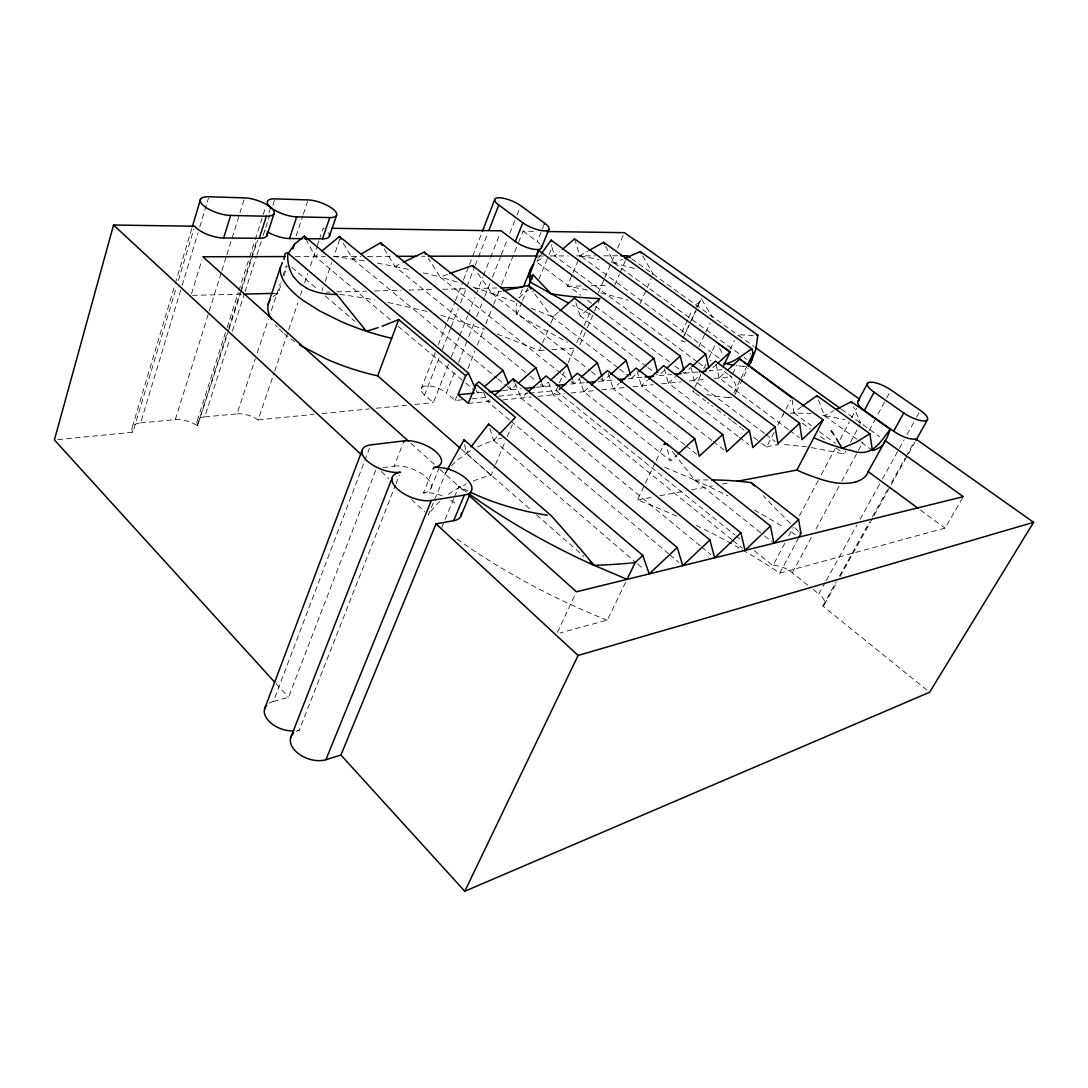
<?xml version="1.0" encoding="UTF-8"?>
<svg xmlns="http://www.w3.org/2000/svg" width="1088" height="1088" viewBox="0 0 1088 1088"><rect width="100%" height="100%" fill="white"/><g stroke="black" fill="none" stroke-linecap="round" stroke-linejoin="round"><path stroke-width="0.75" stroke-dasharray="5 3.75" d="M734.985 394.522C739.146 388.443 733.802 381.086 730.728 375.754M711.185 316.227A31.443 10.159 24.8 0 1 712.885 317.002A35.387 12.866 47.8 0 1 709.376 312.419L701.284 298.534L696.946 307.863L698.102 305.13M132.396 426.863L174.76 285.328M175.25 283.71L191.814 228.398M57.746 439.606L132.886 432.208L176.27 287.64M178.473 280.282L193.786 229.282M132.886 432.208A18.931 9.058 16.1 0 1 140.638 422.892L181.655 286.946M182.145 285.355L198.016 232.764M199.798 226.821L208.42 198.261M191.542 293.774L201.865 259.991M140.638 422.892L175.304 419.642L208.76 312.623M209.25 311.086L221.422 272.122M221.925 270.545L226.386 256.278M226.875 254.674L244.174 199.376M197.282 420.662L226.562 329.134M227.079 327.529L238.34 292.305M238.857 290.7L249.084 258.726M249.601 257.122L254.714 241.128M255.231 239.537L265.975 205.958M175.304 419.642A18.482 8.758 16.8 0 1 197.39 425.857L228.222 329.664M228.725 328.1L240.285 292.006M241.305 288.823L256.836 240.394M197.39 425.857L227.936 332.71M228.929 329.623L240.489 293.57M240.992 291.992L257.543 240.407M268.981 212.894L269.851 210.147M198.084 425.789A18.102 8.5 17.4 0 1 204.762 416.881L229.962 338.586M232.37 331.119L244.528 293.338M245.031 291.802L256.482 256.21M256.986 254.646L262.575 237.306M263.078 235.729L269.756 214.989M272.87 205.319L274.421 200.478M204.762 416.881L237.034 413.848L255.354 358.686M257.271 352.934L268.423 319.342M271.361 310.474L280.31 283.546M282.826 275.958L286.362 265.322M296.086 236.055L302.831 215.737M303.348 214.159L307.55 201.511M273.102 296.548L278.161 293.27L281.874 282.105M283.995 275.713L287.178 266.138M237.034 413.848A17.707 8.214 18.1 0 1 258.142 419.873L273.686 374.082M274.679 371.171L288.184 331.391M288.701 329.895L297.908 302.79M300.492 295.174L302.042 290.591M304.654 282.907L307.795 273.659M310.434 265.907L316.812 247.139M317.342 245.562L318.947 240.842M319.478 239.265L323.245 228.167A18.822 6.637 19.7 0 1 323.966 228.643M322.021 290.673L323.095 287.558M325.244 281.343L331.69 262.684M364.058 260.794L333.839 256.469L340.231 237.986M269.035 703.229A22.685 13.994 19.2 0 1 273.428 701.379L369.512 448.066M273.428 701.379L288.483 697.367L376.38 468.574M421.11 388.96L435.214 352.675M438.274 344.801L446.869 322.714M447.481 321.137L454.838 302.219M455.45 300.642L462.808 281.71M463.42 280.133L468.928 265.934M469.54 264.357L481.807 232.818M382.854 467.69L394.169 466.14L402.778 444.04M448.433 364.358L433.337 402.614L424.565 395.039L439.511 356.796M442.313 349.615L450.813 327.869M451.37 326.414L458.266 308.761M460.578 302.858L474.64 266.859M475.225 265.336L487.805 233.131M296.276 731.286A22.97 14.443 20.2 0 1 299.282 730.116L395.379 485.37M395.95 483.915L399.391 475.157M451.37 356.905L459.095 337.321M459.694 335.811L467.514 315.969M468.112 314.432L474.817 297.446M476.054 294.318L482.841 277.114M483.453 275.536L490.022 258.903M490.566 257.516L499.977 233.648M461.842 399.813L455.11 400.479L446.379 392.999L455.206 370.777M458.565 362.345L467.568 339.674M468.697 336.818L474.409 322.442M476.707 316.662L484.242 297.718M484.826 296.249L490.09 282.989M492.442 277.073L500.752 256.142M501.35 254.646L507.362 239.51M509.782 233.417L515.875 218.103M517.099 215.016L519.561 208.828M431.011 488.267L438.899 468.574M455.11 400.479L456.851 396.168M467.894 368.614L474.98 350.962M477.36 345.018L483.942 328.617M485.751 324.088L492.429 307.455M493.653 304.409L501.024 286.022M501.65 284.485L516.909 246.418M518.568 242.284L523.042 231.159L536.547 231.363M442.313 495.91A24.344 11.655 22.1 0 0 423.463 492.986L432.426 470.75M539.716 243.848A16.347 5.236 22.5 0 0 537.227 241.686L540.967 232.492M542.368 229.024L543.782 225.556M446.678 470.642L428.264 514.978A319.94 155.897 28.5 0 1 439.81 501.459M522.43 289.435L518.962 297.745M521.954 302.165L516.882 314.541L567.542 342.244M522.594 300.614L527.666 288.238M538.859 279.262L548.461 255.952M549.046 254.538L551.956 247.452L551.602 244.895M441.782 527.503L453.778 498.522M454.417 496.998L458.823 486.309L468.071 491.096M497.284 334.057L539.362 350.554L541.919 344.488M542.558 342.978L550.229 324.782M550.868 323.272L553.874 316.146L558.702 311.916M587.194 289.966A290.632 110.976 25.5 0 0 567.27 286.253L580.23 255.585L587.506 251.328M473.158 481.046A331.908 161.962 28.7 0 1 491.042 475.198L494.89 465.895M495.543 464.358L504.682 442.748M507.294 436.587L512.298 424.728M529.176 393.176L556.104 390.524L558.783 384.336M559.45 382.786L564.128 371.96M568.14 362.671L574.165 348.745M576.844 342.557L583.535 327.08M584.202 325.53L589.56 313.154M598.25 293.026L604.275 279.099M604.942 277.549L610.966 263.622M611.633 262.086L614.978 254.347M617.658 248.146L624.349 232.669M579.958 344.746L586.65 329.31M587.316 327.76L592.688 315.398M594.66 310.828L599.284 300.166M614.706 285.124L619.426 274.312M620.106 272.762L625.491 260.399M640.03 303.756L651.25 278.65M681.822 332.493L688.051 319.07M688.745 317.587L692.199 310.134M682.91 338.028L695.504 310.95M697.435 306.816L701.284 298.534M684.529 335.267L689.398 324.795M691.492 320.294L696.415 309.726M557.396 632.373L575.742 593.286M698.754 346.963L705.119 333.486M705.826 331.99L710.056 323.014M700.509 300.927L697.408 303.81A34.626 12.294 48.7 0 1 694.974 304.164A30.845 9.819 24.3 0 1 696.538 307.292M676.79 516.229A390.021 206.366 27.7 0 0 637.486 499.882L654.826 463.474M656.214 460.55L663.163 445.93M700.903 374.734L692.988 391.326L694.661 392.578M703.773 368.696L707.363 361.148M708.778 358.197L716.407 342.19M730.075 349.615L734.427 340.585M625.614 582.366L607.322 620.078L559.966 632.985M732.686 373.837L736.957 365.065M733.815 393.013L740.343 379.685M741.078 378.202L746.885 366.343M736.358 391.666L742.506 379.127M743.879 376.339L748.109 367.934M774.03 432.48L766.591 447.1L761.192 443.006M777.757 425.177L785.223 410.502M785.985 409.034L790.5 400.166M807.704 585.113L792.336 572.75A16.007 6.8 28.2 0 0 772.902 565.678L784.91 543.116M788.691 536.003L793.261 527.408M799.394 515.889L819.672 477.782M821.25 474.817L835.23 448.555M840.181 439.266L849.442 421.858M851.591 417.806L856.637 408.326M696.252 525.354A390.021 206.366 27.7 0 1 779.824 573.05L799.027 537.078M811.458 447.576L844.206 453.968L845.784 451.03M850.503 442.218L859.955 424.592M792.336 572.75L812.178 536.003M815.905 529.108L840.194 484.16M841.731 481.29L862.852 442.204M869.203 430.426L876.425 417.071M878.03 414.106L884.503 402.111M886.679 398.086L890.31 391.367M926.949 690.118L822.786 605.975A16.238 6.936 28.8 0 0 818.802 594.021L824.786 583.195M826.295 580.462L857.004 524.96M860.146 519.289L880.818 481.93M882.436 479.006L904.046 439.933M906.984 434.615L915.892 418.513M916.64 417.153L919.632 411.754M822.786 605.975L836.237 581.794M839.433 576.055L869.434 522.186M872.345 516.95L887.822 489.165M891.548 482.487L905.107 458.143M905.869 456.77L914.26 441.701M824.459 604.547L836.822 582.366M840.113 576.45L890.365 486.268M891.194 484.786L907.664 455.219M908.494 453.75L915.076 441.918M779.715 573.131L944.982 528.115L963.302 496.699M537.227 260.372L537.662 259.678M538.519 258.305L540.274 255.558M451.438 465.909A324.523 150.035 28.1 0 1 457.232 460.265L466.371 453.37L469.73 448.691M519.289 297.854L523.355 293.42A159.025 56.358 24.6 0 1 528.877 289.816M477.55 447.018A335.961 155.543 28.3 0 1 493.68 440.463L497.665 436.03M579.034 377.835L583.848 391.694L670.63 460.918L676.668 455.342M788.419 429.529L719.059 377.998L726.362 371.294M764.429 433.364L694.185 380.514L700.427 374.816M716.761 364.222L709.471 370.872L721.725 369.716L723.506 371.035M675.104 366.139L684.529 373.238L690.758 367.581M738.072 436.342L668.304 383.139L675.553 376.543M711.96 440.504L641.335 385.873L647.537 380.256M664.591 370.246L658.553 375.7L671.541 374.476M631.502 378.27L637.69 372.694M684.692 444.842L613.21 388.715L619.235 383.289M583.848 391.694L590.05 386.145M600.644 378.855L603.296 380.936L609.321 375.55M571.227 381.63L573.866 383.738L578.816 379.318M731.843 539.702L553.18 394.794L558.035 390.483M700.264 545.945L521.111 398.045L527.354 392.523M540.518 384.526L543.13 386.648L547.971 382.364M507.076 386.458L510.993 389.694L515.97 385.315M646.408 366.438L580.244 315.969L586.405 310.556M509.524 419.941L487.546 401.445L489.994 399.296M476 389.858L477.36 392.89L479.808 390.742M719.195 358.129L580.23 255.585M790.214 413.358A131.172 46.335 27.9 0 1 793.873 412.937L801.026 407.062M697.258 361.801L554.785 255.938L559.735 251.668M390.456 319.79L315.234 256.51L319.056 253.341M343.318 243.25L352.689 259.012L357.884 255.898M822.718 415.371L824.459 415.684L833.802 410.72M377.4 263.106L394.998 266.506L401.363 263.242M612.054 262.616A294.481 106.366 25.4 0 1 614.23 263.16L622.622 259.27M447.481 274.366L440.314 277.195L428.25 258.359M489.872 428.563L493.666 440.45L502.071 437.906M472.926 286.987A338.694 145.506 22.4 0 1 491.898 293.502L501.568 291.149M637.486 499.963L653.453 496.971M659.763 495.788L685.807 490.906M691.818 489.777L712.314 485.928M722.323 484.051L728.878 482.827M534.738 293.978L551.589 316.445L553.874 316.146M776.818 444.91L778.913 444.706M468.275 403.403L490.906 401.105M502.656 399.922L531.243 397.025M537.989 396.345L564.482 393.652M570.942 392.999L595.272 390.538M601.786 389.871L624.784 387.546M633.053 386.702L653.126 384.676M661.558 383.819L681.251 381.82M689.33 381.004L705.799 379.331M714.082 378.502L731.258 376.761L729.463 375.428M258.142 419.873L313.725 414.406M322.157 413.576L369.322 408.925M376.067 408.258L406.382 405.28M414.814 404.45L433.337 402.614M471.947 398.82L488.784 397.161M498.875 396.168L527.49 393.353M477.36 392.89L482.406 392.401M502.588 390.497L521.152 388.729M536.37 387.287L552.84 385.723M570.642 384.037L585.317 382.65M598.4 381.412L614.91 379.834M628.184 378.583L643.334 377.142M684.529 373.238L697.83 371.974M792.159 399.813L793.914 412.964L810.886 413.617M539.362 350.554L544.394 350.214M551.874 349.697L573.825 348.174M753.481 335.77L737.338 334.56A127.31 42.622 24 0 1 738.412 335.866M192.481 295.351L241.128 294.168M272.966 293.393L278.161 293.27M326.563 292.101L329.95 292.019M336.736 291.856L366.425 291.135M374.435 290.945L401.214 290.292M408.952 290.102L434.384 289.49M442.666 289.286L467.038 288.701M475.007 288.51L496.794 287.98M567.297 286.266L582.461 285.899M591.41 285.682L606.07 285.328M731.639 397.46L728.525 397.419M295.338 256.55L325.38 256.482M333.839 256.469L360.89 256.401M367.649 256.387L392.986 256.319M421.722 256.251L425.095 256.251M538.315 255.979L543.388 255.966M550.038 255.952L568.181 255.911M576.545 255.884L595.354 255.843M603.813 255.83L619.058 255.789M745.348 366.316L743.77 366.248M807.01 446.842L784.067 444.53A95.431 35.455 27.8 0 0 781.089 444.584M818.448 399.99L824.459 415.684L844.669 419.533M387.981 302.437L427.57 311.522M858.935 422.688L860.744 423.123L853.454 406.708M605.635 246.201L614.244 263.16L616.066 263.609A294.086 106.23 25.4 0 1 636.847 269.239M440.79 315.166L484.486 329.378M477.836 273.387L491.898 293.474L497.515 295.487A533.474 255.068 22.7 0 1 511.537 300.669L517.126 302.777M531.039 308.19L553.425 317.206M590.43 314.282L572.628 305.225M294.998 341.972L284.118 333.73M631.584 258.686L753.794 346.365M841.554 409.346L879.716 436.723M614.244 263.16L738.643 353.41M744.11 357.381L746.844 359.366M824.459 415.684L860.064 441.524M861.438 442.517L872.399 450.459M793.914 412.964L811.308 425.734M819.346 431.637L835.407 443.428M802.305 423.15L810.043 428.835M820.447 436.492L824.378 439.389M836.237 448.106L844.206 453.968M920.448 510.068L944.982 528.115M724.091 371.47L728.865 374.993M523.042 231.159L537.227 241.686M698.618 362.807L706.765 368.859M789.779 430.535L799.299 437.607M537.73 262.779L580.829 295.202M587.561 300.274L594.293 305.334M595.639 306.354L669.705 362.086M765.775 434.384L775.241 441.497M695.49 393.217L705.554 400.846M707.567 402.37L708.737 403.254M711.661 405.47L712.83 406.354M716.802 409.374L725.125 415.67M728.266 418.05L731.408 420.43M732.455 421.233L740.887 427.625M741.948 428.427L744.07 430.032M753.671 437.308L760.104 442.19M647.754 367.458L657.206 374.666M739.405 437.376L748.802 444.53M551.589 316.445L618.188 367.962M619.521 368.995L628.837 376.203M713.293 441.538L723.955 449.793M491.898 293.474L590.036 370.532M591.369 371.566L599.325 377.822M686.011 445.89L696.606 454.199M560.646 373.184L440.314 277.195L453.941 281.058A338.694 145.506 22.4 0 1 458.687 282.458M561.966 374.245L569.908 380.569M673.622 453.043L694.702 480.107L763.314 534.847M764.633 535.894L773.867 543.266M813.076 589.424L818.802 594.021M556.104 390.524L734.563 534.698M735.882 535.772L739.854 538.982M754.392 550.718L772.902 565.678M384.2 248.812L394.998 266.506L528.714 374.952M530.019 376.013L535.269 380.27M733.162 540.777L742.356 548.23M352.689 259.012L496.604 377.822M497.91 378.896L505.77 385.37M701.57 547.019L710.736 554.581M398.249 326.332L464.399 381.97M465.691 383.071L474.776 390.701M510.816 421.029L668.549 553.697M669.841 554.785L678.885 562.387M291.856 267.281L317.546 289.326M325.258 295.936L354.797 321.286M493.666 440.45L636.344 562.877M637.622 563.978L644.055 569.5M464.698 444.693L466.371 453.37L531.488 510.449M536.602 514.937L583.848 556.335M461.394 449.222L490.974 475.157M410.951 443.374L434.901 464.862M439.946 469.39L465.147 491.98M282.866 332.629L278.324 328.209M381.344 471.539L388.81 478.462M411.509 499.46L424.674 511.659M798.497 531.243L794.471 527.394M790.473 523.505L775.513 508.531A320.294 116.919 45.2 0 1 763.246 495.679M275.93 683.55L288.483 697.367M277.304 327.121L275.427 324.931M673.2 452.472L672.357 451.343M532.522 290.986L533.256 291.992M642.682 255.857L653.235 274.217A294.086 106.23 25.4 0 0 650.882 273.482M305.905 239.047L315.234 256.51M719.603 348.16L720.025 348.962M720.31 349.493L720.718 350.295M720.99 350.826L721.929 352.689M483.534 392.401L487.546 401.445M749.999 353.138L750.516 354.348M509.769 386.73L510.993 389.694M515.059 383.262L521.111 398.045M541.919 383.506L543.13 386.648M548.434 382.242L553.18 394.794M572.778 380.65L573.866 383.738M551.956 247.452L554.785 255.938M575.865 302.627L580.244 315.969M602.317 377.917L603.296 380.936M608.382 373.619L613.21 388.715M574.586 238.83L579.904 255.884M637.092 371.321L641.335 385.873M667.379 449.466L670.63 460.918M664.51 368.846L668.304 383.139M691.193 368.043L694.185 380.514M716.081 364.208L719.059 377.998M466.589 492.075A314.364 124.753 24.9 0 1 458.796 486.322M424.565 395.039A15.327 6.433 21.6 0 1 426.034 385.9A15.327 6.433 21.6 0 1 446.379 392.999M327.978 232.084A18.822 6.637 19.7 0 1 328.358 232.56M264.588 229.99A19.693 7.099 18.8 0 1 265.336 230.765M299.282 730.116A22.685 13.994 19.2 0 1 297.636 730.51M394.169 466.14A24.004 11.274 21.4 0 1 426.006 477.047A24.004 11.274 21.4 0 1 423.463 492.986M450.772 500.222A24.344 11.655 22.1 0 1 456.851 505.104M448.446 494.346A331.908 161.962 28.7 0 1 466.494 483.915M466.358 453.37A335.961 155.543 28.3 0 1 470.995 450.514M445.006 473.919A324.523 150.035 28.1 0 1 447.712 470.261M728.62 397.501A106.95 36.53 24.5 0 1 707.023 394.577M693.886 391.462A106.95 36.53 24.5 0 1 692.92 391.19M766.618 447.114A131.186 49.014 28.2 0 1 776.791 444.883M783.006 414.963A131.172 46.335 27.9 0 1 783.605 414.786M710.981 360.427A114.621 36.87 24.4 0 1 710.029 360.182M743.811 366.289A96.111 31.158 24.6 0 1 735.937 365.514M685.481 341.972A31.144 10.662 24.9 0 0 681.482 341.006A30.546 10.295 24.3 0 0 682.394 339.932M600.794 292.985A290.632 110.976 25.5 0 1 628.388 300.247M580.108 255.884A294.481 106.366 25.4 0 1 599.107 259.638M516.922 314.554A145.207 51.381 24.4 0 1 516.814 303.103M536.982 261.297A160.589 53.774 24.6 0 1 544.163 257.421M339.714 294.386A468.887 227.99 23.3 0 1 374.87 299.975M395.026 266.546A376.054 164.669 22.7 0 1 409.129 269.525M423.286 272.802A376.054 164.669 22.7 0 1 440.286 277.141M694.715 480.053A390.116 195.473 27.4 0 1 727.994 496.019M754.297 510.041A390.116 195.473 27.4 0 1 784.366 527.748M791.738 532.372A390.116 195.473 27.4 0 1 795.396 534.711M664.809 467.405A412.978 209.454 27.5 0 1 694.702 480.107M694.688 480.189A335.254 319.967 -20.1 0 1 708.22 479.903M607.308 620.242A313.018 131.05 25 0 1 454.879 537.445"/><path stroke-width="1.5" d="M751.618 358.863L750.938 362.345L755.874 349.112L757.86 335.199L640.342 251.614L624.811 258.278M751.958 349.112L753.195 353.478L750.965 362.29M536.778 257.326L536.942 256.224M270.341 299.526C265.921 305.524 267.906 313.738 271.606 319.559M537.336 254.062L538.383 250.186L680.272 356.062L683.754 370.11M836.046 409.55L851.346 401.703L890.215 429.352L887.386 437.009L868.17 471.607A99.443 35.428 26.4 0 1 855.998 481.78M266.968 233.349A19.693 7.099 18.8 0 1 259.311 238.299L223.652 237.986A20.196 7.371 18.2 0 1 194.698 226.236L113.546 225.026L54.4 439.933L274.788 682.298M192.304 226.766L200.586 199.118M223.652 237.986L230.642 215.451L266.397 216.213A19.815 6.909 19 0 0 270.803 207.468A19.394 6.678 19.4 0 1 274.951 198.873L308.081 199.934A18.945 6.446 19.8 0 1 333.105 209.141A18.945 6.446 19.8 0 1 329.786 217.586L322.551 238.83L304.749 238.68M259.311 238.299L266.397 216.213M270.3 208.787L270.735 207.414A19.815 6.909 19 0 0 244.637 197.894L208.869 196.751A20.332 7.167 18.4 0 0 203.524 205.673A20.332 7.167 18.4 0 0 230.642 215.451M266.941 235.674L274.013 213.751M267.281 231.744A19.271 6.882 19.2 0 0 289.53 238.544L296.698 216.866L329.786 217.586M268.124 304.49L280.446 267.172M292.917 248.866L294.454 244.256L304.341 236.137L468.52 373.225L475.32 388.348M329.406 236.3L336.627 215.206M460.183 448.161L377.699 375.85L398.698 319.573L465.705 375.686L458.062 394.713L468.275 403.403L476.014 384.322L478.856 381.847L677.239 547.482L682.761 565.651L709.92 539.947L513.237 378.828L494.89 394.985M264.561 708.941L362.059 450.459M482.419 231.241L494.673 199.702M403.403 442.449L404.015 440.858A24.208 11.002 21.5 0 1 436.084 451.942A24.208 11.002 21.5 0 1 433.718 467.554L433.078 469.146M290.55 738.072L392.047 478.176M489.015 230.044L498.78 205.02A16.266 4.964 22.2 0 1 499.392 197.758A16.266 4.964 22.2 0 1 520.785 205.741L544.721 223.23A16.442 5.086 22.5 0 1 544.53 230.901A16.442 5.086 22.5 0 1 522.838 222.782L498.78 205.02M530.359 269.688L523.668 286.375M541.266 245.983A16.347 5.236 22.5 0 1 533.392 249.206A16.347 5.236 22.5 0 1 515.331 241.522L522.838 222.782M293.678 733.026A22.97 14.443 20.2 0 0 297.541 752.923A22.97 14.443 20.2 0 0 325.91 759.696L431.31 500.453L464.358 495.081A24.548 11.37 22.1 0 0 466.181 478.72A24.548 11.37 22.1 0 0 433.718 467.554M544.258 224.4L544.721 223.23M541.47 247.792L548.814 229.704M528.292 286.688L533.12 274.924L551.194 293.814L568.235 302.94M325.91 759.696L340.925 755.031L436.03 523.845L453.682 520.69A24.344 11.655 22.1 0 0 461.326 513.182M453.682 520.69L464.358 495.081M461.067 515.644L471.226 491.286M538.383 250.186L530.386 273.129L529.407 277.195L530.196 282.05L551.194 293.814L558.307 294.889A347.752 242.434 -14.7 0 0 589.37 298.058L599.95 298.642L587.629 309.468M626.171 258.862L627.518 255.762L630.224 257.706M340.925 755.031L464.794 891.249L578.082 655.466L1033.6 522.322L915.797 438.94A17.19 5.549 27.4 0 1 893.683 431.242L864.375 410.394A16.918 5.426 27 0 1 859.316 400.438M723.126 366.792L730.13 352.009L574.586 238.83L562.21 249.519M471.09 446.828L488.594 424.021L642.804 555.424L635.215 562.537L627.069 579.346L594.062 565.298L590.226 561.938M747.578 364.915L753.195 353.478M447.25 469.567L464.073 439.824L551.303 515.766A301.934 50.266 47.8 0 1 594.021 565.284L595.34 565.27M736.998 481.304L796.892 470.07L823.167 419.886L739.758 359.026L727.586 370.178M857.847 401.567L867.639 383.207M864.375 410.394L874.113 392.21A17.014 5.277 26.9 0 1 869.815 382.214A17.014 5.277 26.9 0 1 891.031 390.021L920.38 410.407A17.286 5.386 27.3 0 1 925.262 420.893A17.286 5.386 27.3 0 1 903.72 412.95L874.113 392.21M799.027 537.078L800.918 533.542L798.633 519.506L751.291 482.637L748.816 482.31A335.254 319.967 -20.1 0 0 711.606 479.903M893.683 431.242L903.72 412.95M915.906 440.436L927.438 419.737M287.871 254.157L294.454 244.256M281.901 263.473L282.39 262.725M1033.6 522.322L929.587 692.254L464.794 891.249M541.389 253.844L551.086 240.108L705.69 353.994L708.791 367.798M890.215 429.352C879.702 442.762 871.978 458.075 851.129 450.459A58.657 19.924 26.7 0 1 842.098 448.324L829.926 444.366A82.579 27.73 26.5 0 1 813.824 437.716M499.011 434.561L515.44 417.33L476.014 384.322M798.633 519.506L773.867 543.266L770.494 525.994L666.876 443.999L663.87 444.462L665.53 442.938L577.429 373.225L559.246 389.409M770.494 525.994L744.981 550.365L740.955 532.794L546.067 375.958L528.605 391.422M740.955 532.794L714.653 557.818L709.92 539.947M823.14 419.696L802.019 439.634L799.598 423.164L715.414 361.148L702.93 372.545M799.598 423.164L777.934 443.537L775.064 426.782L690.064 363.365L676.763 375.455M677.239 547.482L649.196 573.906L642.804 555.424M775.064 426.782L752.828 447.603L749.455 430.562L663.666 365.677L648.774 379.141M749.455 430.562L726.621 451.846L722.718 434.506L636.14 368.084L620.446 382.201M722.718 434.506L699.258 456.28L694.77 438.627L607.43 370.6L591.301 385.03M677.878 454.226L694.77 438.627M717.985 363.106L730.13 352.009M691.995 366.452L705.69 353.994M666.998 368.057L680.272 356.062M638.928 371.579L653.779 358.197L574.41 298.166L559.912 310.855M610.531 374.462L626.185 360.441L528.469 285.478L503.282 290.754M581.291 377.114L597.38 362.78L472.464 265.499L449.698 273.51M550.392 380.215L567.31 365.214L424.32 252.076L403.199 262.33M518.459 383.112L535.867 367.758L380.61 242.814L361.366 253.844M484.677 386.471L502.982 370.423L339.483 236.49L321.613 251.233M465.705 375.686L468.52 373.225M802.237 406.11L816.979 395.678L869.91 433.745L872.399 450.459L874.33 449.915M588.962 250.485L603.731 242.298L751.876 348.854C743.376 354.117 734.917 362.182 725.274 363.732M869.91 433.745L856.31 442.122L842.098 448.338L836.414 438.6M533.12 274.924L529.407 277.195L531.978 279.154M398.698 319.573L382.187 326.196M378.134 327.61L372.776 329.338M372.259 329.501L366.357 331.201L362.127 329.773A109.29 40.882 20.5 0 1 340.422 321.218L320.062 311.154L302.668 300.152A82.334 31.212 20.3 0 1 282.146 263.554M856.038 481.821C839.297 486.458 822.025 480.08 806.466 474.178A83.49 29.648 26.7 0 1 796.892 470.07M757.86 335.199L756.622 335.43M404.015 440.858L370.709 444.897A24.779 11.465 20.9 0 0 367.241 460.972A24.779 11.465 20.9 0 0 400.534 472.233A25.119 11.859 21.5 0 0 397.596 489.124A25.119 11.859 21.5 0 0 431.31 500.453M635.215 562.537L631.339 562.945M630.047 563.067L628.755 563.203M458.062 394.713L474.15 393.19M489.138 391.775L500.902 390.646M524.525 388.416L534.67 387.45M556.077 385.424L565.787 384.499M586.949 382.486L595.122 381.711M618.229 379.522L624.866 378.896M645.034 376.978L653.48 376.19M674.791 374.163L681.278 373.551M699.489 371.824L706.153 371.185M627.477 563.326L622.948 563.734M621.67 563.829L612.653 564.495M611.361 564.577L608.79 564.726M607.512 564.794L596.618 565.23M243.821 294.1L272.966 293.393M501.391 287.871L522.43 287.354M285.314 256.578L202.844 256.768L408.422 441.116M396.372 256.319L416.65 256.265M428.482 256.238L536.629 255.979M620.745 255.789L627.518 255.762M289.53 238.544L302.709 238.666M331.718 228.29L501.092 230.833L515.331 241.522M546.679 231.513L624.349 232.669L859.602 399.174M547.264 515.182C520.826 511.156 494.795 503.785 470.601 492.306M724.744 363.623L723.942 363.46M306.857 288.198L300.954 284.458A58.018 42.514 -25.7 0 1 298.085 281.969L293.937 277.127M299.526 344.923L326.917 359.244A109.303 43.194 20.2 0 0 377.686 375.836M755.154 347.358L840.181 408.354M716.407 342.19L730.17 352.199M868.17 471.607L918.027 508.286M547.346 290.877L551.194 293.814M363.786 328.998L366.357 331.201A111.615 41.698 20.5 0 0 391.707 338.286M468.942 495.394L576.45 591.79L963.302 496.699L885.129 440.613A100.273 33.755 26.2 0 1 874.29 449.888M113.546 225.026L361.434 454.716M436.03 523.845L578.082 655.466M800.115 532.78L800.918 533.542M366.357 331.201L336.926 294.807L287.586 252.756A92.358 16.714 49.5 0 0 284.934 254.102L284.009 259.542M668.127 445.686L666.876 443.999M531.053 288.986L528.469 285.478M831.15 430.671L832.007 431.909M832.32 432.358L833.966 434.819M473.661 267.254L472.464 265.499M425.544 254.048L424.32 252.076M382.201 245.48L380.61 242.814M341.006 239.306L339.483 236.49M641.118 253.028L640.342 251.614M304.341 236.137L305.905 239.047M604.683 244.256L603.731 242.298M851.904 403.036L851.346 401.703M502.982 370.423L508.531 383.765M513.237 378.828L514.447 381.793M535.867 367.758L541.321 381.929M567.31 365.214L572.234 379.1M817.387 396.902L816.979 395.678M597.38 362.78L601.827 376.394M626.185 360.441L630.537 375.02M488.866 425.027L488.594 424.021M653.779 358.197L657.682 372.518M739.758 359.026L792.037 397.909M464.209 441.102L464.073 439.824M551.167 241.006L551.086 240.108M296.698 216.866A19.394 6.678 19.4 0 1 270.803 207.468M329.202 233.947A18.822 6.637 19.7 0 1 322.551 238.83M293.896 730.959A22.685 13.994 19.2 0 1 269.824 722.078A22.685 13.994 19.2 0 1 266.682 705.146M448.433 469.363A324.523 150.035 28.1 0 1 449.167 468.493M733.856 365.214A96.111 31.158 24.6 0 1 727.369 364.113M751.006 362.372A77.234 25.609 24.6 0 1 747.85 365.704M529.326 277.168A144.486 48.334 24.4 0 1 533.637 264.289M594.021 565.406A314.364 124.753 24.9 0 1 468.86 493.707M293.733 277.25A68.68 50.347 -25.3 0 1 287.83 252.715M337.022 294.454A75.616 55.216 -25.2 0 1 306.694 288.402M754.242 485.914A320.294 116.919 45.2 0 1 751.291 482.637"/></g></svg>
